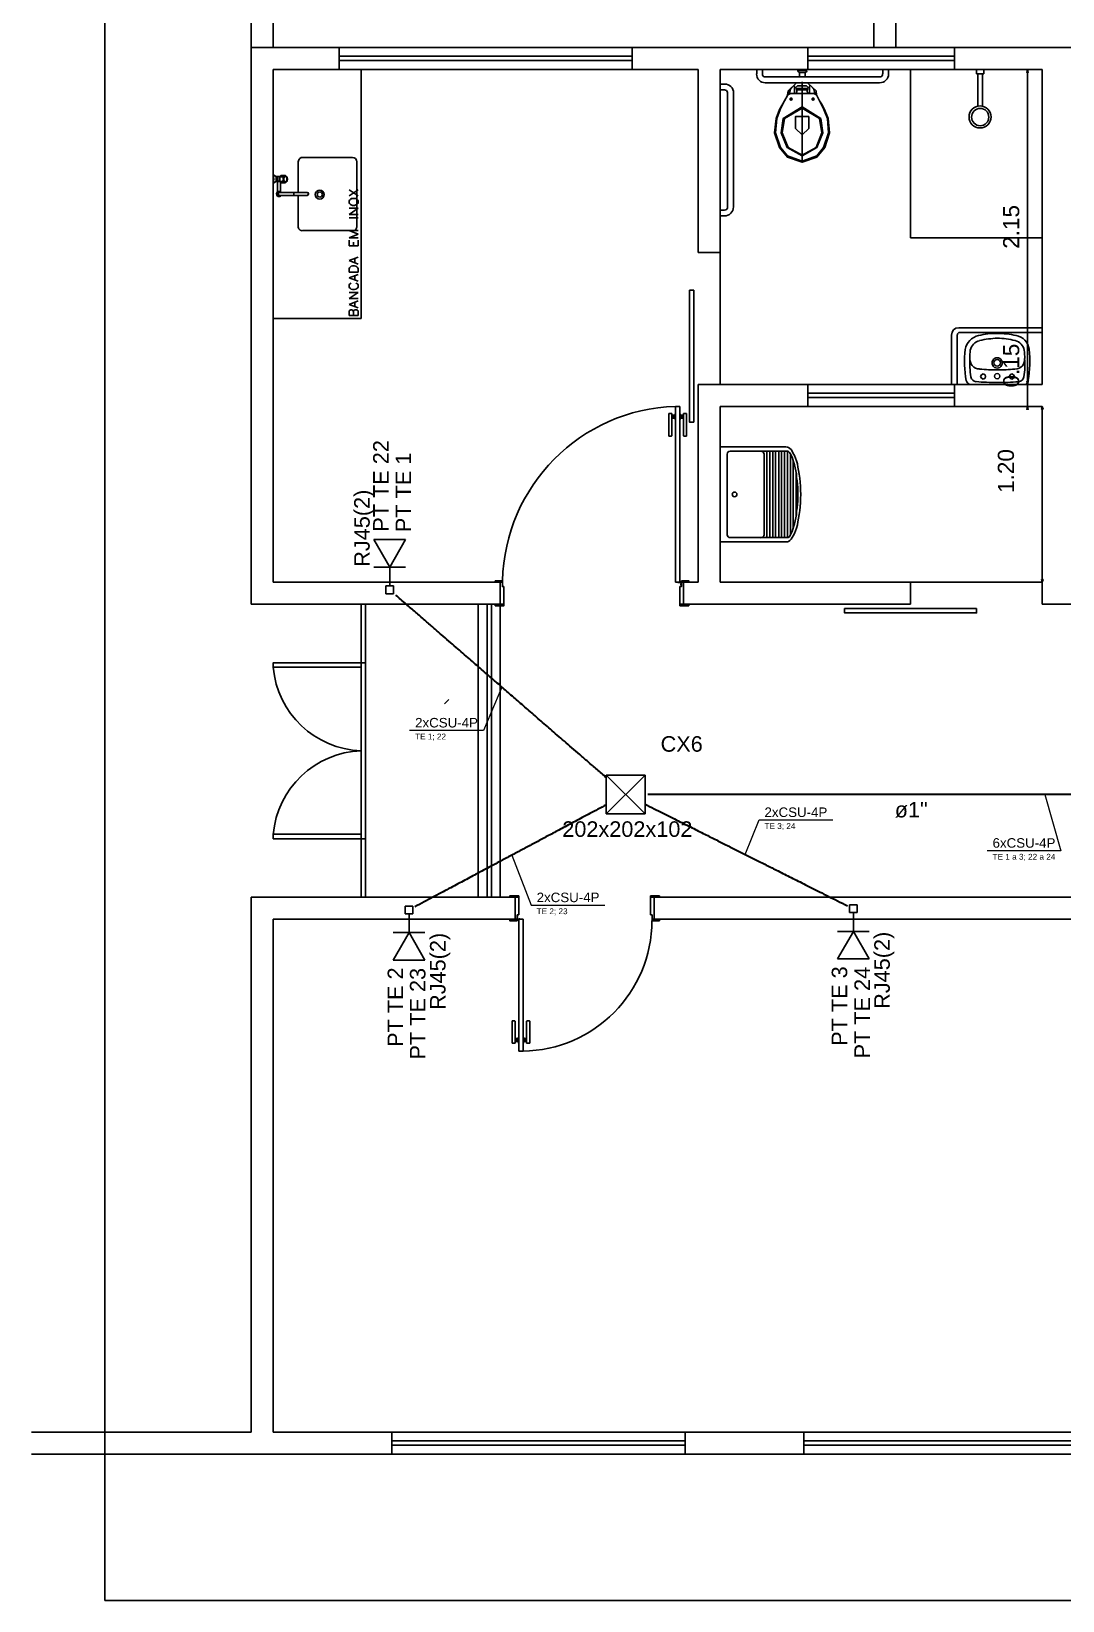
# Model space of a CAD drawing. Header units: millimetres. Extents: x -182 to 42, y -1396 to 15.
# Drawn here: x -182 to -167.93, y -83 to -61.58 of the extents above; entities that cross this region are included whole.
import ezdxf

# ---------------------------------------------------------------- set-up
doc = ezdxf.new("R2010")
doc.units = ezdxf.units.MM
doc.header["$LTSCALE"] = 10
doc.header["$MEASUREMENT"] = 0
doc.layers.add('Arquitetura', color=8, linetype='Continuous')
doc.layers.add('P-SIMBOL', color=170, linetype='Continuous')
for name, color, linetype, lineweight in [('CE-Condutos', 6, 'Continuous', 30), ('CE-Textos condutos', 7, 'Continuous', 20), ('CE-Textos fios', 7, 'Continuous', 20), ('CE-Textos pontos', 5, 'Continuous', 20)]:
    doc.layers.add(name, color=color, linetype=linetype, lineweight=lineweight)
doc.styles.add('Arial', font='arial.ttf')

msp = doc.modelspace()

# ---------------------------------------------------------------- hatches: boundary and pattern name
at = {"layer": 'Arquitetura', "linetype": 'Continuous'}
for points in [[(-168.406, -62.101), (-168.416, -62.139), (-168.396, -62.139), (-168.406, -62.101)], [(-168.406, -66.4), (-168.396, -66.362), (-168.416, -66.362), (-168.406, -66.4)], [(-168.406, -66.4), (-168.396, -66.362), (-168.416, -66.362), (-168.406, -66.4)], [(-168.406, -66.7), (-168.416, -66.738), (-168.396, -66.738), (-168.406, -66.7)], [(-168.204, -66.7), (-168.214, -66.738), (-168.194, -66.738), (-168.204, -66.7)], [(-168.204, -69.099), (-168.194, -69.062), (-168.214, -69.062), (-168.204, -69.099)]]:
    msp.add_hatch(color=256, dxfattribs=at).paths.add_polyline_path(points)
h = msp.add_hatch(dxfattribs=at)
h.set_pattern_fill('ANSI31', color=256, style=0)
h.set_pattern_definition([(45, (-181.00047, -82.99746), (-0.0883883, 0.0883883), [])])
h.paths.add_polyline_path([(-176.299, -70.719), (-176.299, -70.715), (-176.301, -70.711), (-176.301, -70.709), (-176.303, -70.705), (-176.305, -70.701), (-176.305, -70.697), (-176.309, -70.693), (-176.311, -70.691), (-176.313, -70.687), (-176.315, -70.685), (-176.319, -70.683), (-176.323, -70.681), (-176.327, -70.679), (-176.329, -70.677), (-176.333, -70.675), (-176.337, -70.675), (-176.341, -70.675), (-176.345, -70.675), (-176.349, -70.675), (-176.353, -70.675), (-176.357, -70.675), (-176.361, -70.677), (-176.365, -70.679), (-176.369, -70.681), (-176.371, -70.683), (-176.375, -70.685), (-176.377, -70.687), (-176.381, -70.691), (-176.383, -70.693), (-176.385, -70.697), (-176.387, -70.701), (-176.389, -70.705), (-176.389, -70.709), (-176.391, -70.711), (-176.391, -70.715), (-176.391, -70.721), (-176.391, -70.721), (-176.391, -70.723), (-176.391, -70.727), (-176.389, -70.731), (-176.389, -70.735), (-176.387, -70.739), (-176.385, -70.743), (-176.383, -70.747), (-176.381, -70.749), (-176.377, -70.753), (-176.375, -70.755), (-176.371, -70.757), (-176.369, -70.759), (-176.365, -70.761), (-176.361, -70.763), (-176.357, -70.765), (-176.353, -70.765), (-176.349, -70.765), (-176.345, -70.765), (-176.341, -70.765), (-176.337, -70.765), (-176.333, -70.765), (-176.329, -70.763), (-176.327, -70.761), (-176.323, -70.759), (-176.319, -70.757), (-176.315, -70.755), (-176.313, -70.753), (-176.311, -70.749), (-176.309, -70.747), (-176.305, -70.743), (-176.305, -70.739), (-176.303, -70.735), (-176.301, -70.731), (-176.301, -70.727), (-176.299, -70.723), (-176.299, -70.721), (-176.299, -70.721)])

# ---------------------------------------------------------------- linework, layer by layer
at = {"layer": 'Arquitetura'}
for p, q in [((-181, -48.203), (-181, -82.997)), ((-179.002, -50.203), (-179.002, -69.399)), ((-170.202, -50.203), (-170.202, -61.801)), ((-178.702, -50.503), (-178.702, -61.801)), ((-170.502, -50.503), (-170.502, -61.801)), ((-170.202, -50.503), (-170.202, -61.801)), ((-177.8, -61.801), (-177.8, -62.101)), ((-173.803, -61.801), (-173.803, -62.101)), ((-171.403, -61.801), (-171.403, -62.101)), ((-169.402, -61.801), (-169.402, -62.101)), ((-172.903, -62.101), (-178.702, -62.101)), ((-178.702, -62.101), (-178.702, -69.099)), ((-177.502, -65.5), (-177.502, -62.101)), ((-172.903, -62.101), (-172.903, -64.6)), ((-172.603, -62.101), (-172.603, -64.6)), ((-172.101, -62.163), (-172.101, -62.101)), ((-172.021, -62.163), (-172.021, -62.101)), ((-171.921, -62.101), (-168.366, -62.101)), ((-171.541, -62.123), (-171.541, -62.101)), ((-171.417, -62.117), (-171.417, -62.101)), ((-170.382, -62.163), (-170.382, -62.101)), ((-170.302, -62.163), (-170.302, -62.101)), ((-170.002, -62.101), (-170.002, -64.4)), ((-169.102, -62.101), (-169.102, -62.161)), ((-169.002, -62.161), (-169.002, -62.101)), ((-168.406, -66.4), (-168.406, -62.101)), ((-168.204, -62.101), (-168.204, -66.4)), ((-172.541, -62.301), (-172.603, -62.301)), ((-170.426, -62.203), (-171.987, -62.203)), ((-170.426, -62.283), (-171.987, -62.283)), ((-171.417, -62.117), (-171.541, -62.117)), ((-171.519, -62.203), (-171.519, -62.143)), ((-171.439, -62.143), (-171.519, -62.143)), ((-171.483, -63.368), (-171.483, -62.269)), ((-171.439, -62.203), (-171.439, -62.143)), ((-169.102, -62.161), (-169.002, -62.161)), ((-169.084, -62.161), (-169.084, -62.601)), ((-169.02, -62.161), (-169.02, -62.601)), ((-172.541, -62.381), (-172.603, -62.381)), ((-172.501, -63.978), (-172.501, -62.417)), ((-172.421, -63.978), (-172.421, -62.417)), ((-171.653, -62.507), (-171.613, -62.507)), ((-171.633, -62.485), (-171.633, -62.525)), ((-171.313, -62.507), (-171.353, -62.507)), ((-171.333, -62.485), (-171.333, -62.525)), ((-178.36, -63.78), (-178.36, -63.36)), ((-177.618, -63.302), (-178.296, -63.302)), ((-177.56, -64.242), (-177.56, -63.36)), ((-178.66, -63.562), (-178.704, -63.54)), ((-178.66, -63.562), (-178.612, -63.562)), ((-178.66, -63.562), (-178.66, -63.632)), ((-178.57, -63.566), (-178.614, -63.566)), ((-178.544, -63.548), (-178.586, -63.548)), ((-178.66, -63.632), (-178.704, -63.654)), ((-178.66, -63.632), (-178.642, -63.632)), ((-178.642, -63.632), (-178.612, -63.632)), ((-178.642, -63.772), (-178.642, -63.632)), ((-178.628, -63.78), (-178.594, -63.78)), ((-178.57, -63.628), (-178.614, -63.628)), ((-178.602, -63.772), (-178.602, -63.644)), ((-178.594, -63.78), (-178.252, -63.78)), ((-178.544, -63.648), (-178.586, -63.648)), ((-178.252, -63.78), (-178.242, -63.78)), ((-177.666, -63.826), (-177.544, -63.742)), ((-177.666, -63.742), (-177.544, -63.826)), ((-178.628, -63.82), (-178.594, -63.82)), ((-178.594, -63.82), (-178.252, -63.82)), ((-178.36, -64.242), (-178.36, -63.82)), ((-178.252, -63.82), (-178.242, -63.82)), ((-177.662, -63.886), (-177.666, -63.894)), ((-177.666, -63.894), (-177.666, -63.92)), ((-177.666, -63.92), (-177.662, -63.932)), ((-177.666, -64.08), (-177.544, -63.996)), ((-177.544, -63.996), (-177.666, -63.996)), ((-177.648, -63.874), (-177.662, -63.886)), ((-177.662, -63.932), (-177.648, -63.946)), ((-177.636, -63.864), (-177.648, -63.874)), ((-177.648, -63.946), (-177.636, -63.95)), ((-177.618, -63.86), (-177.636, -63.864)), ((-177.636, -63.95), (-177.618, -63.958)), ((-177.59, -63.86), (-177.618, -63.86)), ((-177.618, -63.958), (-177.59, -63.958)), ((-177.572, -63.864), (-177.59, -63.86)), ((-177.59, -63.958), (-177.572, -63.95)), ((-177.56, -63.874), (-177.572, -63.864)), ((-177.572, -63.95), (-177.56, -63.946)), ((-177.548, -63.886), (-177.56, -63.874)), ((-177.56, -63.946), (-177.548, -63.932)), ((-177.544, -63.894), (-177.548, -63.886)), ((-177.548, -63.932), (-177.544, -63.92)), ((-177.544, -63.92), (-177.544, -63.894)), ((-172.541, -64.02), (-172.603, -64.02)), ((-177.544, -64.08), (-177.666, -64.08)), ((-177.666, -64.128), (-177.544, -64.128)), ((-172.541, -64.1), (-172.603, -64.1)), ((-177.618, -64.3), (-178.296, -64.3)), ((-177.544, -64.348), (-177.666, -64.3)), ((-177.666, -64.3), (-177.544, -64.3)), ((-177.666, -64.398), (-177.544, -64.348)), ((-177.544, -64.398), (-177.666, -64.398)), ((-177.666, -64.508), (-177.666, -64.432)), ((-177.606, -64.508), (-177.606, -64.46)), ((-177.544, -64.508), (-177.544, -64.432)), ((-168.204, -64.4), (-170.002, -64.4)), ((-177.544, -64.508), (-177.666, -64.508)), ((-177.666, -64.71), (-177.544, -64.664)), ((-172.903, -64.6), (-172.603, -64.6)), ((-172.603, -64.6), (-172.603, -66.4)), ((-177.544, -64.758), (-177.666, -64.71)), ((-177.666, -64.824), (-177.662, -64.808)), ((-177.666, -64.868), (-177.666, -64.824)), ((-177.544, -64.868), (-177.666, -64.868)), ((-177.662, -64.808), (-177.648, -64.796)), ((-177.648, -64.796), (-177.636, -64.786)), ((-177.636, -64.786), (-177.618, -64.782)), ((-177.618, -64.782), (-177.59, -64.782)), ((-177.59, -64.782), (-177.572, -64.786)), ((-177.586, -64.74), (-177.586, -64.682)), ((-177.572, -64.786), (-177.56, -64.796)), ((-177.56, -64.796), (-177.548, -64.808)), ((-177.548, -64.808), (-177.544, -64.824)), ((-177.544, -64.824), (-177.544, -64.868)), ((-177.666, -64.944), (-177.544, -64.898)), ((-177.544, -64.99), (-177.666, -64.944)), ((-177.662, -65.032), (-177.666, -65.046)), ((-177.666, -65.046), (-177.666, -65.066)), ((-177.666, -65.066), (-177.662, -65.08)), ((-177.648, -65.02), (-177.662, -65.032)), ((-177.662, -65.08), (-177.648, -65.092)), ((-177.636, -65.016), (-177.648, -65.02)), ((-177.648, -65.092), (-177.636, -65.1)), ((-177.636, -65.1), (-177.618, -65.104)), ((-177.618, -65.104), (-177.59, -65.104)), ((-177.59, -65.104), (-177.572, -65.1)), ((-177.586, -64.974), (-177.586, -64.914)), ((-177.56, -65.02), (-177.572, -65.016)), ((-177.572, -65.1), (-177.56, -65.092)), ((-177.548, -65.032), (-177.56, -65.02)), ((-177.56, -65.092), (-177.548, -65.08)), ((-177.544, -65.046), (-177.548, -65.032)), ((-177.548, -65.08), (-177.544, -65.066)), ((-177.544, -65.066), (-177.544, -65.046)), ((-177.666, -65.228), (-177.544, -65.146)), ((-177.544, -65.146), (-177.666, -65.146)), ((-177.544, -65.228), (-177.666, -65.228)), ((-177.666, -65.308), (-177.544, -65.258)), ((-177.544, -65.354), (-177.666, -65.308)), ((-177.586, -65.338), (-177.586, -65.278)), ((-177.502, -65.5), (-178.704, -65.5)), ((-177.666, -65.41), (-177.662, -65.388)), ((-177.666, -65.46), (-177.666, -65.41)), ((-177.544, -65.46), (-177.666, -65.46)), ((-177.662, -65.388), (-177.652, -65.384)), ((-177.652, -65.384), (-177.644, -65.38)), ((-177.644, -65.38), (-177.632, -65.38)), ((-177.632, -65.38), (-177.618, -65.384)), ((-177.618, -65.384), (-177.614, -65.388)), ((-177.614, -65.388), (-177.606, -65.41)), ((-177.606, -65.41), (-177.602, -65.388)), ((-177.606, -65.41), (-177.606, -65.46)), ((-177.602, -65.388), (-177.594, -65.384)), ((-177.594, -65.384), (-177.586, -65.38)), ((-177.586, -65.38), (-177.564, -65.38)), ((-177.564, -65.38), (-177.556, -65.384)), ((-177.556, -65.384), (-177.548, -65.388)), ((-177.548, -65.388), (-177.544, -65.41)), ((-177.544, -65.41), (-177.544, -65.46)), ((-169.442, -66.4), (-169.442, -65.726)), ((-169.364, -66.4), (-169.364, -65.722)), ((-169.046, -66.29), (-169.034, -66.268)), ((-169.034, -66.316), (-169.046, -66.29)), ((-169.034, -66.268), (-169.012, -66.256)), ((-169.012, -66.328), (-169.034, -66.316)), ((-169.012, -66.256), (-168.986, -66.268)), ((-168.986, -66.316), (-169.012, -66.328)), ((-168.986, -66.268), (-168.978, -66.29)), ((-168.978, -66.29), (-168.986, -66.316)), ((-168.652, -66.29), (-168.644, -66.268)), ((-168.644, -66.316), (-168.652, -66.29)), ((-168.644, -66.268), (-168.618, -66.256)), ((-168.618, -66.328), (-168.644, -66.316)), ((-168.618, -66.256), (-168.596, -66.268)), ((-168.596, -66.316), (-168.618, -66.328)), ((-168.596, -66.268), (-168.584, -66.29)), ((-168.584, -66.29), (-168.596, -66.316)), ((-172.903, -66.4), (-172.903, -69.099)), ((-172.903, -66.4), (-172.603, -66.4)), ((-171.921, -66.4), (-168.366, -66.4)), ((-171.403, -66.4), (-171.403, -66.7)), ((-169.402, -66.4), (-169.402, -66.7)), ((-169.198, -66.4), (-168.818, -66.4)), ((-168.944, -66.4), (-168.566, -66.4)), ((-168.818, -66.4), (-168.432, -66.4)), ((-168.284, -66.4), (-168.446, -66.4)), ((-168.406, -66.7), (-168.406, -66.4)), ((-172.603, -66.7), (-172.603, -69.099)), ((-168.284, -66.7), (-168.446, -66.7)), ((-168.204, -66.7), (-168.204, -69.399)), ((-168.204, -69.099), (-168.204, -66.7)), ((-172.603, -67.25), (-171.705, -67.25)), ((-172.603, -67.25), (-172.603, -68.55)), ((-172.505, -67.352), (-172.505, -68.452)), ((-172.463, -67.31), (-172.043, -67.31)), ((-171.671, -67.31), (-172.043, -67.31)), ((-172.001, -67.352), (-172.001, -68.452)), ((-171.963, -67.31), (-171.963, -68.49)), ((-171.925, -67.31), (-171.925, -68.49)), ((-171.883, -67.31), (-171.883, -68.49)), ((-171.845, -67.31), (-171.845, -68.49)), ((-171.801, -67.31), (-171.801, -68.49)), ((-171.763, -67.31), (-171.763, -68.49)), ((-171.721, -67.31), (-171.721, -68.49)), ((-171.683, -67.254), (-171.705, -67.25)), ((-171.667, -67.26), (-171.683, -67.254)), ((-171.683, -67.31), (-171.683, -68.49)), ((-171.657, -67.328), (-171.671, -67.31)), ((-171.649, -67.272), (-171.667, -67.26)), ((-171.645, -67.344), (-171.657, -67.328)), ((-171.633, -67.288), (-171.649, -67.272)), ((-171.633, -67.366), (-171.645, -67.344)), ((-171.641, -68.45), (-171.641, -67.352)), ((-171.641, -67.352), (-171.641, -68.45)), ((-171.619, -67.31), (-171.633, -67.288)), ((-171.619, -67.394), (-171.633, -67.366)), ((-171.603, -67.34), (-171.619, -67.31)), ((-171.607, -67.424), (-171.619, -67.394)), ((-171.599, -67.458), (-171.607, -67.424)), ((-171.585, -67.37), (-171.603, -67.34)), ((-171.603, -67.442), (-171.603, -68.36)), ((-171.585, -67.496), (-171.599, -67.458)), ((-171.573, -67.404), (-171.585, -67.37)), ((-171.561, -67.442), (-171.573, -67.404)), ((-171.547, -67.484), (-171.561, -67.442)), ((-171.577, -67.538), (-171.585, -67.496)), ((-171.569, -67.58), (-171.577, -67.538)), ((-171.561, -67.622), (-171.569, -67.58)), ((-171.565, -67.602), (-171.565, -68.198)), ((-171.557, -67.67), (-171.561, -67.622)), ((-171.551, -67.716), (-171.557, -67.67)), ((-171.539, -67.53), (-171.547, -67.484)), ((-171.531, -67.576), (-171.539, -67.53)), ((-171.523, -67.626), (-171.531, -67.576)), ((-171.513, -67.678), (-171.523, -67.626)), ((-171.543, -67.808), (-171.551, -67.716)), ((-171.543, -67.856), (-171.543, -67.808)), ((-171.543, -67.902), (-171.543, -67.856)), ((-171.509, -67.732), (-171.513, -67.678)), ((-171.505, -67.788), (-171.509, -67.732)), ((-171.505, -67.842), (-171.505, -67.788)), ((-171.501, -67.902), (-171.505, -67.842)), ((-171.557, -68.13), (-171.551, -68.084)), ((-171.551, -68.084), (-171.543, -67.992)), ((-171.543, -67.944), (-171.543, -67.902)), ((-171.543, -67.992), (-171.543, -67.944)), ((-171.513, -68.122), (-171.509, -68.068)), ((-171.509, -68.068), (-171.505, -68.012)), ((-171.505, -67.958), (-171.501, -67.902)), ((-171.505, -68.012), (-171.505, -67.958)), ((-171.599, -68.342), (-171.585, -68.304)), ((-171.585, -68.304), (-171.577, -68.262)), ((-171.577, -68.262), (-171.569, -68.22)), ((-171.569, -68.22), (-171.561, -68.178)), ((-171.561, -68.178), (-171.557, -68.13)), ((-171.561, -68.36), (-171.547, -68.316)), ((-171.547, -68.316), (-171.539, -68.274)), ((-171.539, -68.274), (-171.531, -68.224)), ((-171.531, -68.224), (-171.523, -68.174)), ((-171.523, -68.174), (-171.513, -68.122)), ((-172.463, -68.49), (-172.043, -68.49)), ((-171.671, -68.49), (-172.043, -68.49)), ((-171.671, -68.49), (-171.657, -68.478)), ((-171.667, -68.542), (-171.649, -68.528)), ((-171.657, -68.478), (-171.645, -68.456)), ((-171.649, -68.528), (-171.633, -68.512)), ((-171.645, -68.456), (-171.633, -68.436)), ((-171.633, -68.436), (-171.619, -68.406)), ((-171.633, -68.512), (-171.619, -68.49)), ((-171.619, -68.406), (-171.607, -68.376)), ((-171.619, -68.49), (-171.603, -68.466)), ((-171.607, -68.376), (-171.599, -68.342)), ((-171.603, -68.466), (-171.585, -68.432)), ((-171.585, -68.432), (-171.573, -68.398)), ((-171.573, -68.398), (-171.561, -68.36)), ((-172.603, -68.55), (-171.705, -68.55)), ((-171.705, -68.55), (-171.683, -68.55)), ((-171.683, -68.55), (-171.667, -68.542)), ((-173.165, -69.101), (-173.159, -69.101)), ((-173.135, -69.131), (-173.135, -69.125)), ((-170.002, -69.099), (-170.002, -69.399)), ((-170.002, -69.099), (-168.204, -69.099)), ((-177.502, -69.399), (-177.502, -73.399)), ((-177.442, -69.399), (-177.442, -73.399)), ((-175.903, -69.399), (-175.603, -69.399)), ((-177.502, -70.199), (-177.442, -70.199)), ((-177.502, -72.599), (-177.442, -72.599)), ((-179.002, -73.399), (-179.002, -80.698)), ((-175.903, -73.399), (-175.603, -73.399)), ((-175.369, -73.667), (-175.369, -73.671)), ((-178.702, -73.699), (-178.702, -80.698)), ((-175.339, -73.695), (-175.345, -73.695)), ((-178.702, -79.5), (-178.702, -80.698)), ((-177.083, -80.698), (-177.083, -80.998)), ((-173.081, -80.698), (-173.081, -80.998)), ((-171.461, -80.698), (-171.461, -80.998))]:
    msp.add_line(p, q, dxfattribs=at)
at = {"layer": 'Arquitetura', "linetype": 'Continuous'}
for p, q in [((-156.204, -61.801), (-179.002, -61.801)), ((-173.803, -61.921), (-177.8, -61.921)), ((-173.803, -61.981), (-177.8, -61.981)), ((-168.204, -62.101), (-172.603, -62.101)), ((-169.402, -61.921), (-171.403, -61.921)), ((-169.402, -61.981), (-171.403, -61.981)), ((-168.204, -66.4), (-172.603, -66.4)), ((-169.402, -66.52), (-171.403, -66.52)), ((-169.402, -66.58), (-171.403, -66.58)), ((-168.204, -66.7), (-172.603, -66.7)), ((-175.671, -69.099), (-178.702, -69.099)), ((-172.903, -69.099), (-173.031, -69.099)), ((-170.002, -69.099), (-172.603, -69.099)), ((-175.903, -69.399), (-179.002, -69.399)), ((-175.903, -69.399), (-175.903, -73.399)), ((-175.783, -69.399), (-175.783, -73.399)), ((-175.723, -69.399), (-175.723, -73.399)), ((-175.553, -69.399), (-175.603, -69.399)), ((-175.603, -69.399), (-175.603, -73.399)), ((-170.002, -69.399), (-173.031, -69.399)), ((-158.374, -69.399), (-168.204, -69.399)), ((-175.903, -73.399), (-179.002, -73.399)), ((-175.473, -73.399), (-175.603, -73.399)), ((-162.373, -73.399), (-173.431, -73.399)), ((-175.473, -73.699), (-178.702, -73.699)), ((-162.373, -73.699), (-173.431, -73.699)), ((-179.002, -80.698), (-182.002, -80.698)), ((-160.205, -80.698), (-178.702, -80.698)), ((-173.081, -80.818), (-177.083, -80.818)), ((-173.081, -80.878), (-177.083, -80.878)), ((-167.462, -80.818), (-171.461, -80.818)), ((-167.462, -80.878), (-171.461, -80.878)), ((-179.002, -80.998), (-182.002, -80.998)), ((-151.605, -80.998), (-179.002, -80.998)), ((-149.607, -82.997), (-181, -82.997))]:
    msp.add_line(p, q, dxfattribs=at)
at = {"layer": 'Arquitetura', "color": 7}
for p, q in [((-169.344, -65.626), (-168.204, -65.626)), ((-168.204, -65.69), (-169.33, -65.69))]:
    msp.add_line(p, q, dxfattribs=at)
at = {"layer": 'Arquitetura', "color": 3, "linetype": 'Continuous'}
for p, q in [((-173.301, -67.1), (-173.301, -66.798)), ((-173.261, -66.798), (-173.261, -67.1)), ((-173.215, -66.88), (-173.215, -66.8)), ((-173.147, -66.88), (-173.147, -66.8)), ((-173.101, -66.798), (-173.101, -67.1)), ((-173.061, -67.1), (-173.061, -66.798)), ((-173.269, -67.106), (-173.297, -67.106)), ((-173.095, -67.106), (-173.067, -67.106)), ((-175.441, -75.089), (-175.441, -75.39)), ((-175.409, -75.083), (-175.437, -75.083)), ((-175.401, -75.39), (-175.401, -75.089)), ((-175.243, -75.39), (-175.243, -75.089)), ((-175.235, -75.083), (-175.207, -75.083)), ((-175.201, -75.089), (-175.201, -75.39)), ((-175.355, -75.308), (-175.355, -75.388)), ((-175.287, -75.308), (-175.287, -75.388))]:
    msp.add_line(p, q, dxfattribs=at)
at = {"layer": 'Arquitetura', "color": 3}
for p, q in [((-173.261, -66.798), (-173.301, -66.798)), ((-173.215, -66.8), (-173.211, -66.8)), ((-173.147, -66.8), (-173.151, -66.8)), ((-173.101, -66.798), (-173.061, -66.798)), ((-173.261, -66.82), (-173.215, -66.82)), ((-173.261, -66.84), (-173.215, -66.84)), ((-173.261, -66.86), (-173.215, -66.86)), ((-173.215, -66.88), (-173.211, -66.88)), ((-173.147, -66.88), (-173.151, -66.88)), ((-173.101, -66.82), (-173.147, -66.82)), ((-173.101, -66.84), (-173.147, -66.84)), ((-173.101, -66.86), (-173.147, -66.86)), ((-175.401, -75.328), (-175.355, -75.328)), ((-175.401, -75.348), (-175.355, -75.348)), ((-175.401, -75.368), (-175.355, -75.368)), ((-175.355, -75.308), (-175.351, -75.308)), ((-175.287, -75.308), (-175.291, -75.308)), ((-175.243, -75.328), (-175.287, -75.328)), ((-175.243, -75.348), (-175.287, -75.348)), ((-175.243, -75.368), (-175.287, -75.368)), ((-175.401, -75.39), (-175.441, -75.39)), ((-175.355, -75.388), (-175.351, -75.388)), ((-175.287, -75.388), (-175.291, -75.388)), ((-175.243, -75.39), (-175.201, -75.39))]:
    msp.add_line(p, q, dxfattribs=at)
at = {"layer": 'Arquitetura', "color": 2}
for p, q in [((-173.211, -66.7), (-173.211, -69.099)), ((-173.211, -66.7), (-173.151, -66.7)), ((-173.151, -69.099), (-173.151, -66.7)), ((-173.211, -69.099), (-173.151, -69.099)), ((-175.351, -73.699), (-175.351, -75.498)), ((-175.291, -73.699), (-175.351, -73.699)), ((-175.291, -75.498), (-175.291, -73.699)), ((-175.351, -75.498), (-175.291, -75.498))]:
    msp.add_line(p, q, dxfattribs=at)
at = {"layer": 'Arquitetura'}
for points in [[(-168.406, -62.101), (-168.416, -62.139), (-168.396, -62.139), (-168.406, -62.101)], [(-168.406, -66.4), (-168.396, -66.362), (-168.416, -66.362), (-168.406, -66.4)], [(-168.406, -66.4), (-168.396, -66.362), (-168.416, -66.362), (-168.406, -66.4)], [(-168.406, -66.7), (-168.416, -66.738), (-168.396, -66.738), (-168.406, -66.7)], [(-168.204, -66.7), (-168.214, -66.738), (-168.194, -66.738), (-168.204, -66.7)], [(-168.204, -69.099), (-168.194, -69.062), (-168.214, -69.062), (-168.204, -69.099)]]:
    msp.add_lwpolyline(points, close=True, dxfattribs=at)
for points in [[(-171.681, -62.455), (-171.681, -62.453), (-171.681, -62.453), (-171.673, -62.395), (-171.563, -62.289), (-171.563, -62.289), (-171.483, -62.281), (-171.483, -62.281), (-171.403, -62.289), (-171.403, -62.289), (-171.293, -62.395), (-171.293, -62.395), (-171.285, -62.453), (-171.285, -62.455), (-171.285, -62.455)], [(-171.573, -62.429), (-171.643, -62.429), (-171.679, -62.449), (-171.679, -62.449), (-171.681, -62.455), (-171.683, -62.457), (-171.683, -62.457), (-171.723, -62.529), (-171.747, -62.569), (-171.747, -62.569), (-171.789, -62.649), (-171.789, -62.649), (-171.839, -62.769), (-171.839, -62.769), (-171.859, -62.968), (-171.859, -62.968), (-171.793, -63.168), (-171.793, -63.168), (-171.683, -63.298), (-171.683, -63.298), (-171.483, -63.368), (-171.483, -63.368), (-171.283, -63.298), (-171.283, -63.298), (-171.174, -63.168), (-171.174, -63.168), (-171.108, -62.968), (-171.108, -62.968), (-171.128, -62.769), (-171.128, -62.769), (-171.178, -62.649), (-171.178, -62.649), (-171.22, -62.569), (-171.22, -62.569), (-171.244, -62.529), (-171.244, -62.529), (-171.283, -62.457), (-171.285, -62.455), (-171.285, -62.455), (-171.287, -62.449), (-171.323, -62.429), (-171.323, -62.429), (-171.393, -62.429)], [(-171.723, -62.529), (-171.745, -62.569), (-171.783, -62.649), (-171.783, -62.649), (-171.829, -62.769), (-171.829, -62.769), (-171.845, -62.968), (-171.845, -62.968), (-171.777, -63.168), (-171.777, -63.168), (-171.683, -63.282), (-171.683, -63.282), (-171.483, -63.354), (-171.483, -63.354), (-171.283, -63.282), (-171.283, -63.282), (-171.19, -63.168), (-171.19, -63.168), (-171.122, -62.968), (-171.122, -62.968), (-171.138, -62.769), (-171.138, -62.769), (-171.184, -62.649), (-171.184, -62.649), (-171.222, -62.569), (-171.222, -62.569), (-171.244, -62.529)], [(-171.585, -62.429), (-171.585, -62.365), (-171.585, -62.327), (-171.597, -62.321), (-171.597, -62.321), (-171.643, -62.369), (-171.643, -62.369), (-171.659, -62.433), (-171.659, -62.433)], [(-171.585, -62.365), (-171.545, -62.325), (-171.545, -62.325), (-171.483, -62.325), (-171.421, -62.325), (-171.381, -62.365), (-171.381, -62.365)], [(-171.573, -62.429), (-171.553, -62.409), (-171.553, -62.409), (-171.553, -62.383), (-171.557, -62.373), (-171.557, -62.373), (-171.553, -62.359), (-171.553, -62.359), (-171.483, -62.359), (-171.413, -62.359), (-171.409, -62.373), (-171.409, -62.373), (-171.413, -62.383), (-171.413, -62.383), (-171.413, -62.409), (-171.393, -62.429), (-171.393, -62.429)], [(-171.573, -62.429), (-171.483, -62.429)], [(-171.553, -62.377), (-171.483, -62.377), (-171.413, -62.377)], [(-171.393, -62.429), (-171.483, -62.429)], [(-171.381, -62.429), (-171.381, -62.365), (-171.381, -62.327), (-171.369, -62.321), (-171.369, -62.321), (-171.323, -62.369), (-171.323, -62.369), (-171.307, -62.433), (-171.307, -62.433)], [(-171.228, -62.769), (-171.483, -62.613), (-171.483, -62.613), (-171.739, -62.769), (-171.739, -62.769), (-171.767, -62.968), (-171.767, -62.968), (-171.687, -63.168), (-171.687, -63.168), (-171.483, -63.282), (-171.483, -63.282), (-171.28, -63.168), (-171.28, -63.168), (-171.2, -62.968), (-171.2, -62.968), (-171.228, -62.769), (-171.228, -62.769)], [(-171.246, -62.769), (-171.483, -62.629), (-171.483, -62.629), (-171.721, -62.769), (-171.721, -62.769), (-171.755, -62.968), (-171.755, -62.968), (-171.673, -63.168), (-171.673, -63.168), (-171.483, -63.272), (-171.483, -63.272), (-171.293, -63.168), (-171.293, -63.168), (-171.212, -62.968), (-171.212, -62.968), (-171.246, -62.769), (-171.246, -62.769)], [(-171.483, -62.992), (-171.573, -62.905), (-171.573, -62.905), (-171.573, -62.745), (-171.483, -62.745)], [(-171.483, -62.992), (-171.393, -62.905), (-171.393, -62.905), (-171.393, -62.745), (-171.483, -62.745)], [(-173.021, -65.114), (-172.961, -65.114), (-172.961, -66.914), (-173.021, -66.914), (-173.021, -65.114)], [(-173.167, -69.103), (-173.165, -69.101), (-173.165, -69.101)], [(-173.163, -69.103), (-173.163, -69.103), (-173.167, -69.103), (-173.167, -69.103), (-173.157, -69.103), (-173.157, -69.103), (-173.161, -69.103), (-173.161, -69.103)], [(-173.157, -69.103), (-173.159, -69.101), (-173.159, -69.101)], [(-173.137, -69.123), (-173.135, -69.125), (-173.133, -69.125)], [(-173.137, -69.129), (-173.137, -69.129), (-173.137, -69.133), (-173.137, -69.133), (-173.137, -69.123), (-173.137, -69.123), (-173.137, -69.127), (-173.137, -69.127)], [(-173.137, -69.133), (-173.135, -69.131), (-173.133, -69.131)], [(-169.102, -69.459), (-169.102, -69.519), (-170.902, -69.519), (-170.902, -69.459), (-169.102, -69.459)], [(-177.502, -70.259), (-178.702, -70.259), (-178.702, -70.199), (-177.502, -70.199), (-177.502, -70.259)], [(-177.502, -72.599), (-178.702, -72.599), (-178.702, -72.539), (-177.502, -72.539), (-177.502, -72.599)], [(-175.367, -73.665), (-175.369, -73.667), (-175.371, -73.667)], [(-175.367, -73.667), (-175.367, -73.667), (-175.367, -73.665), (-175.367, -73.665), (-175.367, -73.673), (-175.367, -73.673), (-175.367, -73.669), (-175.367, -73.669)], [(-175.367, -73.673), (-175.369, -73.671), (-175.371, -73.671)], [(-175.341, -73.695), (-175.341, -73.693), (-175.337, -73.693), (-175.337, -73.695), (-175.347, -73.695), (-175.347, -73.693), (-175.343, -73.693), (-175.343, -73.695)], [(-175.347, -73.695), (-175.345, -73.695), (-175.345, -73.697)], [(-175.337, -73.695), (-175.339, -73.695), (-175.339, -73.697)]]:
    msp.add_lwpolyline(points, dxfattribs=at)
at = {"layer": 'Arquitetura', "linetype": 'Continuous'}
for points in [[(-178.612, -63.562), (-178.612, -63.562), (-178.612, -63.564), (-178.612, -63.564), (-178.612, -63.564), (-178.614, -63.564)], [(-178.586, -63.548), (-178.592, -63.548), (-178.598, -63.55), (-178.602, -63.554), (-178.608, -63.558), (-178.612, -63.562)], [(-178.542, -63.548), (-178.548, -63.548), (-178.554, -63.55), (-178.56, -63.554), (-178.566, -63.558), (-178.57, -63.564)], [(-178.536, -63.558), (-178.54, -63.56), (-178.544, -63.562), (-178.548, -63.566), (-178.552, -63.57), (-178.554, -63.578), (-178.556, -63.584), (-178.558, -63.592), (-178.558, -63.6), (-178.558, -63.608), (-178.556, -63.614), (-178.554, -63.622), (-178.55, -63.628), (-178.546, -63.632), (-178.542, -63.634), (-178.538, -63.636), (-178.534, -63.636), (-178.53, -63.634), (-178.526, -63.632), (-178.522, -63.628), (-178.52, -63.622), (-178.518, -63.614), (-178.516, -63.608), (-178.516, -63.6), (-178.516, -63.592), (-178.516, -63.584), (-178.518, -63.578), (-178.52, -63.57), (-178.524, -63.566), (-178.528, -63.562), (-178.532, -63.56), (-178.536, -63.558)], [(-178.542, -63.648), (-178.536, -63.646), (-178.53, -63.644), (-178.524, -63.64), (-178.52, -63.634), (-178.516, -63.628), (-178.512, -63.62), (-178.51, -63.612), (-178.508, -63.602), (-178.508, -63.594), (-178.51, -63.584), (-178.512, -63.576), (-178.516, -63.568), (-178.52, -63.562), (-178.524, -63.556), (-178.53, -63.552), (-178.536, -63.548), (-178.542, -63.548)], [(-178.614, -63.63), (-178.612, -63.632), (-178.612, -63.632), (-178.612, -63.632), (-178.612, -63.632), (-178.612, -63.632)], [(-178.612, -63.632), (-178.61, -63.636), (-178.608, -63.638), (-178.606, -63.64), (-178.604, -63.642), (-178.602, -63.644)], [(-178.602, -63.644), (-178.598, -63.644), (-178.596, -63.646), (-178.592, -63.646), (-178.59, -63.648), (-178.586, -63.648)], [(-178.57, -63.63), (-178.566, -63.636), (-178.56, -63.642), (-178.556, -63.644), (-178.55, -63.646), (-178.544, -63.648)]]:
    msp.add_lwpolyline(points, dxfattribs=at)
at = {"layer": 'Arquitetura', "color": 3}
for points in [[(-175.671, -69.079), (-175.573, -69.079), (-175.573, -69.099), (-175.671, -69.099), (-175.671, -69.079)], [(-173.131, -69.079), (-173.031, -69.079), (-173.031, -69.099), (-173.131, -69.099), (-173.131, -69.079)], [(-175.671, -69.399), (-175.553, -69.399), (-175.553, -69.419), (-175.671, -69.419), (-175.671, -69.399)], [(-173.151, -69.399), (-173.101, -69.399), (-173.031, -69.399), (-173.031, -69.419), (-173.151, -69.419), (-173.151, -69.399)], [(-175.351, -73.399), (-175.401, -73.399), (-175.473, -73.399), (-175.473, -73.379), (-175.351, -73.379), (-175.351, -73.399)], [(-173.431, -73.399), (-173.551, -73.399), (-173.551, -73.379), (-173.431, -73.379), (-173.431, -73.399)], [(-175.371, -73.719), (-175.473, -73.719), (-175.473, -73.699), (-175.371, -73.699), (-175.371, -73.719)], [(-173.431, -73.719), (-173.531, -73.719), (-173.531, -73.699), (-173.431, -73.699), (-173.431, -73.719)]]:
    msp.add_lwpolyline(points, close=True, dxfattribs=at)
at = {"layer": 'Arquitetura', "color": 2}
for points in [[(-175.553, -69.159), (-175.573, -69.159), (-175.573, -69.099), (-175.603, -69.099), (-175.603, -69.399), (-175.553, -69.399), (-175.553, -69.159)], [(-173.151, -69.159), (-173.131, -69.159), (-173.131, -69.099), (-173.101, -69.099), (-173.101, -69.399), (-173.151, -69.399), (-173.151, -69.159)], [(-175.351, -73.639), (-175.371, -73.639), (-175.371, -73.699), (-175.401, -73.699), (-175.401, -73.399), (-175.351, -73.399), (-175.351, -73.639)], [(-173.551, -73.639), (-173.531, -73.639), (-173.531, -73.699), (-173.501, -73.699), (-173.501, -73.399), (-173.551, -73.399), (-173.551, -73.639)]]:
    msp.add_lwpolyline(points, close=True, dxfattribs=at)
at = {"layer": 'Arquitetura', "color": 1}
for points in [[(-173.141, -69.101), (-173.137, -69.099), (-173.137, -69.099), (-173.141, -69.099), (-173.181, -69.099), (-173.181, -69.101), (-173.141, -69.101)], [(-173.133, -69.107), (-173.131, -69.103), (-173.131, -69.103), (-173.131, -69.109), (-173.131, -69.149), (-173.133, -69.149), (-173.133, -69.107)], [(-175.371, -73.689), (-175.371, -73.693), (-175.371, -73.693), (-175.371, -73.689), (-175.371, -73.649), (-175.371, -73.649), (-175.371, -73.689)], [(-175.363, -73.697), (-175.367, -73.699), (-175.367, -73.699), (-175.363, -73.699), (-175.323, -73.699), (-175.323, -73.697), (-175.363, -73.697)]]:
    msp.add_lwpolyline(points, dxfattribs=at)
at = {"layer": 'Arquitetura'}
for centre, radius in [((-171.633, -62.507), 0.013), ((-171.333, -62.507), 0.013), ((-169.054, -62.749), 0.15), ((-169.052, -62.751), 0.118)]:
    msp.add_circle(centre, radius, dxfattribs=at)
at = {"layer": 'Arquitetura', "color": 1}
for centre in [(-173.137, -69.103), (-175.367, -73.693)]:
    msp.add_circle(centre, 0.005, dxfattribs=at)
at = {"layer": 'Arquitetura'}
for centre, radius, start, end in [((-172.535, -62.417), 0.116, 359.014, 92.3815), ((-171.987, -62.167), 0.116, 177.619, 270.986), ((-171.987, -62.167), 0.0361, 173.536, 269.508), ((-171.513, -62.117), 0.0272, 186.966, 257.581), ((-171.445, -62.117), 0.0276, 280.936, 356.444), ((-170.424, -62.163), 0.0403, 267.114, 359.949), ((-170.422, -62.163), 0.12, 268.866, 0.134), ((-172.537, -62.417), 0.0361, 0.492, 96.4638), ((-178.298, -63.362), 0.0615, 88.1044, 177.946), ((-177.62, -63.362), 0.0615, 2.0624, 87.9376), ((-179.252, -63.598), 0.557, 354.375, 5.6248), ((-178.802, -63.598), 0.163, 347.538, 12.4618), ((-178.72, -63.598), 0.11, 344.314, 15.6861), ((-178.61, -63.566), 0.004, 148.433, 195.686), ((-178.566, -63.566), 0.004, 147.844, 206.025), ((-178.63, -63.598), 0.067, 333.975, 26.0251), ((-178.622, -63.8), 0.0345, 125.419, 234.581), ((-178.622, -63.8), 0.0253, 52.2518, 307.748), ((-178.622, -63.8), 0.0345, 54.5813, 125.419), ((-178.586, -63.8), 0.0465, 154.556, 205.444), ((-178.61, -63.628), 0.004, 164.314, 211.567), ((-178.622, -63.8), 0.0345, 35.4187, 54.5813), ((-178.566, -63.628), 0.004, 153.975, 212.156), ((-178.374, -63.8), 0.0465, 154.556, 205.444), ((-178.242, -63.8), 0.0223, 243.721, 116.279), ((-178.242, -63.8), 0.02, 270, 90), ((-178.066, -63.808), 0.0614, 90, 180), ((-178.066, -63.808), 0.0614, 180, 270), ((-178.066, -63.808), 0.036, 90, 180), ((-178.066, -63.808), 0.036, 180, 270), ((-178.066, -63.808), 0.0614, 0, 90), ((-178.066, -63.808), 0.036, 0, 90), ((-178.066, -63.808), 0.036, 270, 0), ((-178.066, -63.808), 0.0614, 270, 0), ((-178.622, -63.8), 0.0345, 234.581, 305.419), ((-178.622, -63.8), 0.0345, 305.419, 324.581), ((-172.541, -63.98), 0.12, 269.866, 1.1338), ((-172.541, -63.98), 0.0403, 270.051, 2.8862), ((-178.304, -64.246), 0.0554, 175.328, 278.622), ((-177.614, -64.246), 0.0547, 264.972, 5.0276), ((-169.344, -65.726), 0.1, 90, 180), ((-169.024, -65.962), 0.235, 102.514, 169.944), ((-168.84, -66.65), 0.947, 88.698, 104.422), ((-168.798, -66.652), 0.948, 75.6368, 91.3415), ((-168.602, -65.95), 0.221, 7.7196, 79.5925), ((-167.758, -66.094), 1.508, 173.413, 189.693), ((-168.572, -66.024), 0.622, 171.322, 181.826), ((-169.022, -65.968), 0.169, 102.946, 167.281), ((-168.79, -66.922), 1.153, 91.3524, 103.504), ((-168.844, -66.914), 1.145, 76.4579, 88.6966), ((-168.606, -65.956), 0.157, 8.4194, 78.3837), ((-169.082, -66.024), 0.638, 357.995, 8.1696), ((-169.88, -66.092), 1.506, 350.279, 6.5765), ((-167.968, -66.1), 1.227, 177.323, 189.242), ((-169.05, -66.052), 0.143, 176.602, 219.6), ((-169.058, -66.056), 0.133, 220.344, 269.449), ((-168.82, -66.106), 0.0698, 150.003, 209.997), ((-168.82, -66.106), 0.0698, 90, 149.993), ((-168.82, -66.106), 0.0698, 209.997, 269.999), ((-168.82, -66.106), 0.0444, 90, 180), ((-168.82, -66.106), 0.0444, 180, 270), ((-168.82, -66.106), 0.0698, 29.9968, 89.9993), ((-168.82, -66.106), 0.0444, 0, 90), ((-168.82, -66.106), 0.0444, 270.01, 0), ((-168.82, -66.106), 0.0698, 270, 329.993), ((-168.82, -66.106), 0.0698, 330.003, 29.9968), ((-168.572, -66.064), 0.126, 266.773, 320.755), ((-168.602, -66.054), 0.156, 324.652, 2.8394), ((-169.342, -66.136), 0.901, 349.782, 5.7972), ((-169.146, -66.31), 0.104, 200.542, 238.93), ((-169.102, -66.286), 0.0769, 188.756, 265.613), ((-168.832, -62.942), 3.431, 265.375, 270.21), ((-168.812, -63.252), 2.949, 265.19, 269.939), ((-168.82, -66.288), 0.036, 150.013, 209.987), ((-168.82, -66.288), 0.0359, 90, 150.04), ((-168.82, -66.288), 0.036, 210.019, 270.037), ((-168.82, -66.288), 0.036, 30.0191, 90.0367), ((-168.82, -66.288), 0.0359, 270, 330.04), ((-168.82, -62.617), 3.757, 270, 274.414), ((-168.82, -63.496), 2.705, 270.021, 275.095), ((-168.82, -66.288), 0.036, 330.013, 29.9872), ((-168.534, -66.282), 0.0803, 273.114, 350.393), ((-168.47, -66.332), 0.0772, 297.867, 348.569), ((-173.135, -69.135), 2.437, 91.7966, 178.691), ((-172.465, -67.35), 0.0402, 90, 180), ((-172.049, -67.358), 0.0479, 6.5549, 86.2395), ((-172.405, -67.9), 0.0317, 90, 180), ((-172.405, -67.9), 0.0317, 0, 90), ((-172.405, -67.9), 0.0317, 180, 270), ((-172.405, -67.9), 0.0317, 270, 0), ((-172.465, -68.45), 0.0402, 180, 270), ((-172.049, -68.442), 0.0496, 274.422, 346.786), ((-177.456, -70.151), 1.25, 185.015, 267.922), ((-177.456, -72.649), 1.25, 92.0779, 174.985), ((-175.317, -73.715), 1.784, 270.777, 359.871)]:
    msp.add_arc(centre, radius, start, end, dxfattribs=at)
at = {"layer": 'Arquitetura', "color": 7}
msp.add_arc((-169.328, -65.724), 0.0344, 90.9114, 178.211, dxfattribs=at)
at = {"layer": 'Arquitetura', "color": 3, "linetype": 'Continuous'}
for centre, start, end in [((-173.295, -67.1), 180, 260.538), ((-173.267, -67.1), 260.538, 0), ((-173.095, -67.1), 180, 279.462), ((-173.067, -67.1), 279.462, 0), ((-175.435, -75.089), 99.4623, 180), ((-175.409, -75.089), 0, 99.4623), ((-175.235, -75.089), 80.5377, 180), ((-175.207, -75.089), 0, 80.5377)]:
    msp.add_arc(centre, 0.006, start, end, dxfattribs=at)
at = {"layer": 'CE-Condutos', "linetype": 'Continuous'}
for points in [[(-174.154, -71.767), (-174.282, -71.655), (-174.404, -71.55), (-174.518, -71.451), (-174.626, -71.358), (-174.728, -71.27), (-174.824, -71.186), (-174.916, -71.106), (-175.004, -71.03), (-175.088, -70.957), (-175.169, -70.887), (-175.248, -70.819), (-175.325, -70.752), (-175.4, -70.687), (-175.475, -70.622), (-175.55, -70.557), (-175.624, -70.492), (-175.7, -70.427), (-175.777, -70.36), (-175.857, -70.291), (-175.939, -70.22), (-176.024, -70.146), (-176.113, -70.069), (-176.206, -69.988), (-176.304, -69.903), (-176.408, -69.813), (-176.518, -69.718), (-176.634, -69.617), (-176.757, -69.51), (-176.889, -69.397), (-177.028, -69.276)], [(-174.154, -72.136), (-174.27, -72.198), (-174.379, -72.256), (-174.483, -72.311), (-174.58, -72.363), (-174.672, -72.412), (-174.76, -72.459), (-174.843, -72.503), (-174.923, -72.546), (-174.999, -72.586), (-175.073, -72.626), (-175.144, -72.664), (-175.214, -72.701), (-175.283, -72.738), (-175.351, -72.774), (-175.419, -72.81), (-175.488, -72.846), (-175.557, -72.883), (-175.627, -72.921), (-175.7, -72.96), (-175.775, -73), (-175.853, -73.041), (-175.934, -73.084), (-176.02, -73.13), (-176.109, -73.178), (-176.204, -73.228), (-176.304, -73.281), (-176.41, -73.338), (-176.523, -73.398), (-176.643, -73.462), (-176.77, -73.529)], [(-173.626, -72.128), (-173.503, -72.19), (-173.387, -72.248), (-173.278, -72.303), (-173.174, -72.355), (-173.077, -72.404), (-172.984, -72.451), (-172.896, -72.495), (-172.812, -72.537), (-172.731, -72.578), (-172.653, -72.617), (-172.577, -72.655), (-172.503, -72.692), (-172.431, -72.728), (-172.359, -72.764), (-172.287, -72.8), (-172.215, -72.836), (-172.142, -72.873), (-172.068, -72.91), (-171.992, -72.949), (-171.913, -72.988), (-171.831, -73.029), (-171.745, -73.072), (-171.655, -73.118), (-171.561, -73.165), (-171.461, -73.215), (-171.356, -73.268), (-171.244, -73.324), (-171.125, -73.384), (-170.999, -73.447), (-170.865, -73.514)], [(-162.709, -71.996), (-163.228, -71.996), (-163.715, -71.996), (-164.172, -71.996), (-164.602, -71.996), (-165.006, -71.996), (-165.387, -71.996), (-165.747, -71.996), (-166.089, -71.996), (-166.415, -71.996), (-166.727, -71.996), (-167.027, -71.996), (-167.318, -71.996), (-167.602, -71.996), (-167.881, -71.996), (-168.158, -71.996), (-168.435, -71.996), (-168.714, -71.996), (-168.998, -71.996), (-169.289, -71.996), (-169.588, -71.996), (-169.899, -71.996), (-170.224, -71.996), (-170.564, -71.996), (-170.923, -71.996), (-171.303, -71.996), (-171.705, -71.996), (-172.133, -71.996), (-172.588, -71.996), (-173.073, -71.996), (-173.59, -71.996)]]:
    msp.add_spline(points, degree=3, dxfattribs=at)
at = {"layer": 'CE-Textos fios'}
for p, q in [((-175.582, -70.529), (-175.833, -71.122)), ((-175.833, -71.122), (-176.84, -71.122)), ((-175.833, -71.122), (-176.84, -71.122)), ((-168.168, -71.996), (-167.951, -72.763)), ((-172.259, -72.815), (-172.071, -72.344)), ((-172.071, -72.344), (-171.065, -72.344)), ((-172.071, -72.344), (-171.065, -72.344)), ((-167.951, -72.763), (-168.958, -72.763)), ((-167.951, -72.763), (-168.958, -72.763)), ((-175.443, -72.823), (-175.182, -73.506)), ((-175.182, -73.506), (-174.175, -73.506)), ((-175.182, -73.506), (-174.175, -73.506))]:
    msp.add_line(p, q, dxfattribs=at)
at = {"layer": 'P-SIMBOL'}
for p, q in [((-177.328, -68.518), (-176.896, -68.518)), ((-177.112, -68.893), (-177.328, -68.518)), ((-176.896, -68.518), (-177.112, -68.893)), ((-177.328, -68.893), (-176.896, -68.893)), ((-177.112, -69.15), (-177.112, -68.893)), ((-177.165, -69.15), (-177.059, -69.15)), ((-177.165, -69.256), (-177.165, -69.15)), ((-177.059, -69.15), (-177.059, -69.256)), ((-177.059, -69.256), (-177.165, -69.256)), ((-174.155, -71.731), (-173.625, -71.731)), ((-174.155, -71.731), (-174.155, -72.261)), ((-174.155, -71.731), (-173.625, -72.261)), ((-173.625, -71.731), (-174.155, -72.261)), ((-173.625, -71.731), (-173.625, -72.261)), ((-174.155, -72.261), (-173.625, -72.261)), ((-176.9, -73.518), (-176.794, -73.518)), ((-176.9, -73.624), (-176.9, -73.518)), ((-176.794, -73.624), (-176.9, -73.624)), ((-176.847, -73.624), (-176.847, -73.881)), ((-176.794, -73.518), (-176.794, -73.624)), ((-170.836, -73.502), (-170.73, -73.502)), ((-170.836, -73.608), (-170.836, -73.502)), ((-170.73, -73.608), (-170.836, -73.608)), ((-170.783, -73.608), (-170.783, -73.865)), ((-170.73, -73.502), (-170.73, -73.608)), ((-177.063, -74.256), (-176.847, -73.881)), ((-176.631, -73.881), (-177.063, -73.881)), ((-176.847, -73.881), (-176.631, -74.256)), ((-170.999, -74.24), (-170.783, -73.865)), ((-170.567, -73.865), (-170.999, -73.865)), ((-170.783, -73.865), (-170.567, -74.24)), ((-176.631, -74.256), (-177.063, -74.256)), ((-170.567, -74.24), (-170.999, -74.24))]:
    msp.add_line(p, q, dxfattribs=at)

# ---------------------------------------------------------------- texts
at = {"layer": 'Arquitetura', "color": 3, "char_height": 0.22, "width": 1.05583, "rotation": 90.0002, "line_spacing_factor": 0.798, "style": 'Arial'}
for s, insert, attachment_point in [('2.15', (-168.516, -64.25), 8), ('0.15', (-168.516, -66.442), 7), ('1.20', (-168.588, -67.88), 7)]:
    msp.add_mtext(s, dxfattribs=dict(at, insert=insert, attachment_point=attachment_point))
at = {"layer": 'CE-Textos condutos', "insert": (-169.993, -72.314), "char_height": 0.2118, "width": 0.76248, "attachment_point": 8, "line_spacing_factor": 0.798, "style": 'Arial'}
msp.add_mtext('ø1"', dxfattribs=at)
at = {"layer": 'CE-Textos fios', "attachment_point": 7, "line_spacing_factor": 0.798, "style": 'Arial'}
for s, insert, char_height, width in [('2xCSU-4P', (-176.765, -71.083), 0.13, 1.248), ('TE 1; 22', (-176.765, -71.26), 0.08, 0.768), ('2xCSU-4P', (-171.996, -72.305), 0.13, 1.248), ('TE 3; 24', (-171.996, -72.482), 0.08, 0.768), ('6xCSU-4P', (-168.883, -72.724), 0.13, 1.248), ('TE 1 a 3; 22 a 24', (-168.883, -72.901), 0.08, 1.632), ('2xCSU-4P', (-175.106, -73.467), 0.13, 1.248), ('TE 2; 23', (-175.106, -73.644), 0.08, 0.768)]:
    msp.add_mtext(s, dxfattribs=dict(at, insert=insert, char_height=char_height, width=width))
at = {"layer": 'CE-Textos pontos', "char_height": 0.2118, "rotation": 90.0002, "line_spacing_factor": 0.798, "style": 'Arial'}
for s, insert, width, attachment_point in [('PT TE 22', (-177.126, -68.409), 2.03328, 7), ('PT TE 1', (-176.819, -68.416), 1.77912, 7), ('RJ45(2)', (-177.321, -68.888), 1.77912, 7), ('RJ45(2)', (-176.286, -73.884), 1.77912, 9), ('RJ45(2)', (-170.222, -73.869), 1.77912, 9), ('PT TE 2', (-176.928, -74.356), 1.77912, 9), ('PT TE 23', (-176.621, -74.363), 2.03328, 9), ('PT TE 3', (-170.864, -74.341), 1.77912, 9), ('PT TE 24', (-170.557, -74.348), 2.03328, 9)]:
    msp.add_mtext(s, dxfattribs=dict(at, insert=insert, width=width, attachment_point=attachment_point))
at = {"layer": 'CE-Textos pontos', "char_height": 0.2118, "line_spacing_factor": 0.798, "style": 'Arial'}
for s, insert, width, attachment_point in [('CX6', (-173.414, -71.415), 0.76248, 7), ('202x202x102', (-173.868, -72.577), 2.79576, 8)]:
    msp.add_mtext(s, dxfattribs=dict(at, insert=insert, width=width, attachment_point=attachment_point))

doc.saveas('drawing.dxf')
